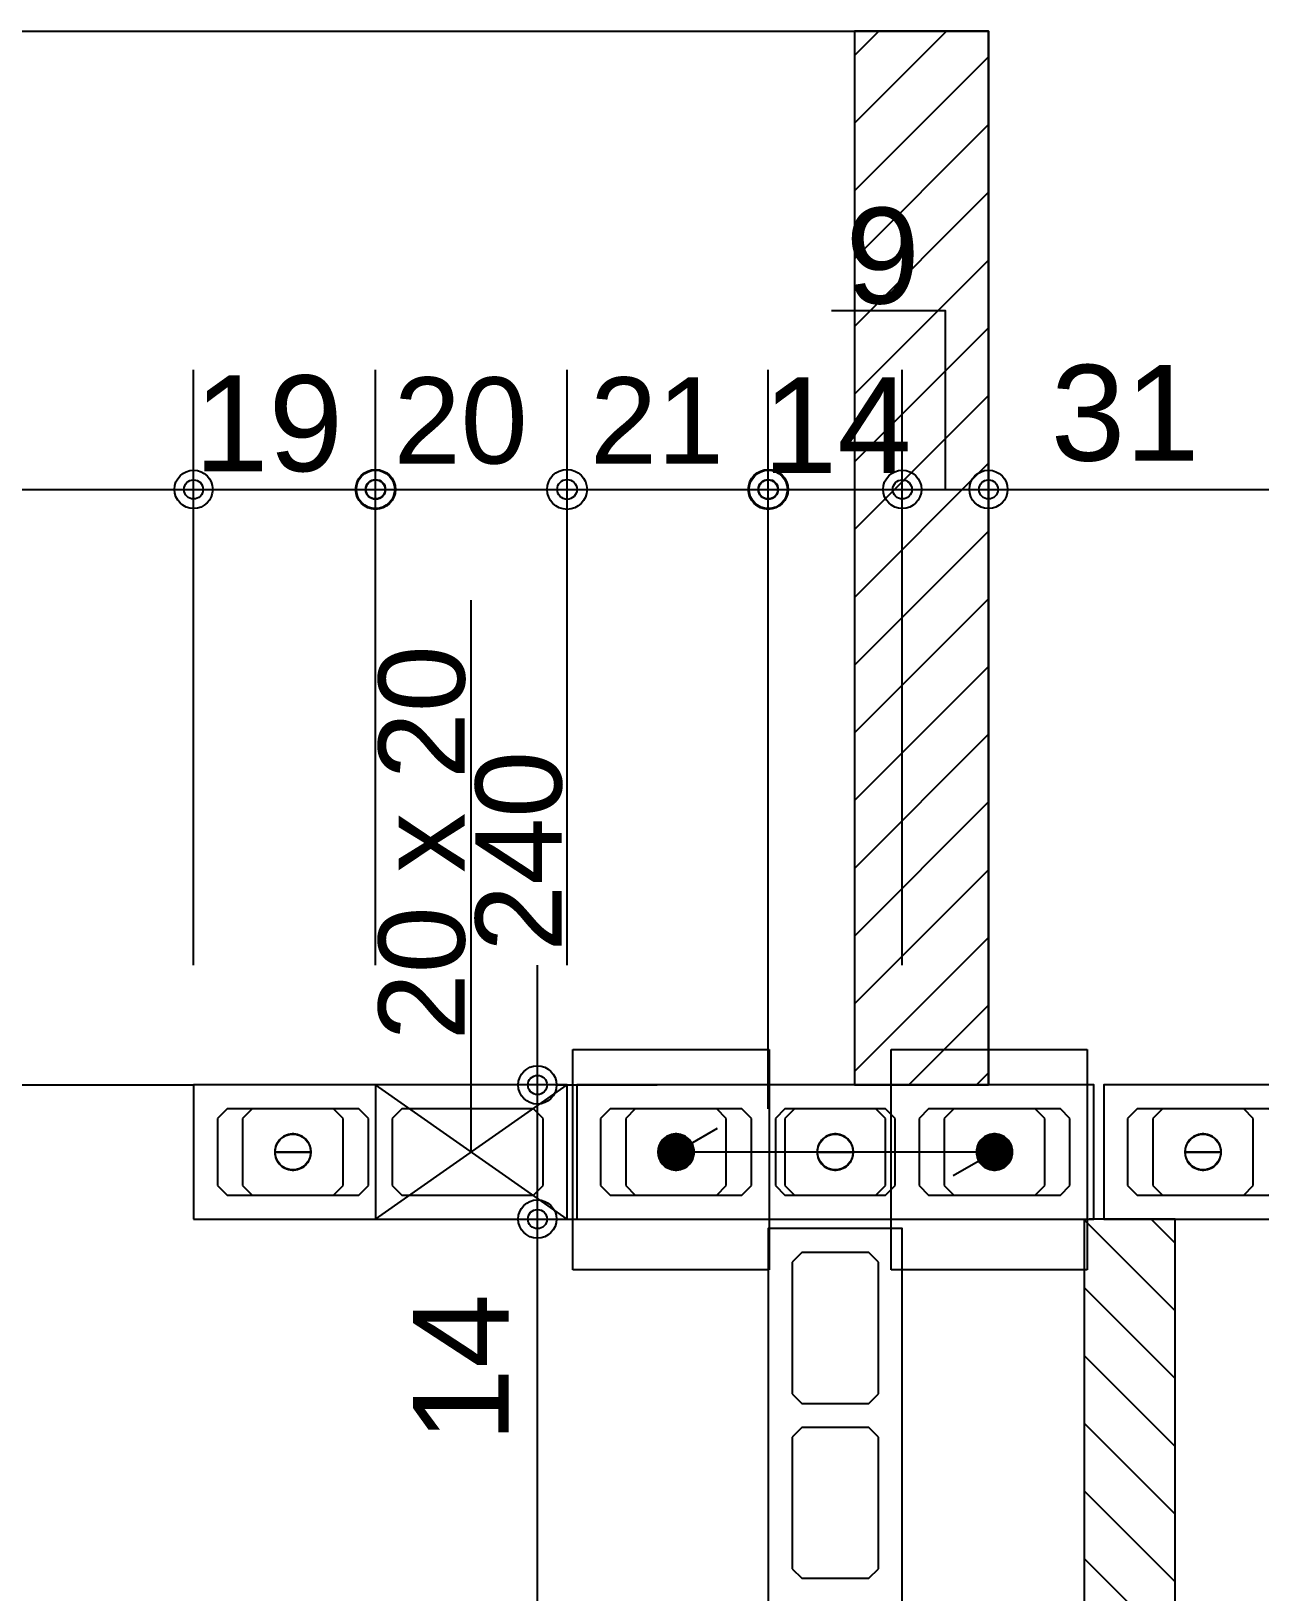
# Model space of a CAD drawing. Extents: x 0 to 119, y 0 to 84.
# Drawn here: x 34.895 to 37.46, y 71.449 to 74.707 of the extents above; entities that cross this region are included whole.
import ezdxf

# ---------------------------------------------------------------- set-up
doc = ezdxf.new("R2010")
doc.units = 0
doc.header["$MEASUREMENT"] = 0
doc.linetypes.add('ESTILO_TQS_0003', pattern=[1.5, 0.5, -0.4, 0.1, -0.5])
doc.linetypes.add('ESTILO_TQS_0005', pattern=[0.4, 0.3, -0.1])
for name, color, linetype in [('27', 250, 'CONTINUOUS'), ('29', 9, 'CONTINUOUS'), ('3', 7, 'CONTINUOUS'), ('31', 10, 'CONTINUOUS'), ('35', 255, 'CONTINUOUS')]:
    doc.layers.add(name, color=color, linetype=linetype)
doc.styles.add('TQS_ARIAL', font='arial.ttf')

msp = doc.modelspace()

# ---------------------------------------------------------------- linework, layer by layer
at = {"layer": '27', "color": 250, "linetype": 'ESTILO_TQS_0005'}
for points in [[(35.28366, 72.29668), (35.30366, 72.27668), (35.57866, 72.27668), (35.59866, 72.29668), (35.59866, 72.43668), (35.57866, 72.45668), (35.30366, 72.45668), (35.28366, 72.43668), (35.28366, 72.29668)], [(35.64866, 72.29668), (35.66866, 72.27668), (35.94366, 72.27668), (35.96366, 72.29668), (35.96366, 72.43668), (35.94366, 72.45668), (35.66866, 72.45668), (35.64866, 72.43668), (35.64866, 72.29668)], [(36.08366, 72.29668), (36.10366, 72.27668), (36.37866, 72.27668), (36.39866, 72.29668), (36.39866, 72.43668), (36.37866, 72.45668), (36.10366, 72.45668), (36.08366, 72.43668), (36.08366, 72.29668)], [(36.44866, 72.29668), (36.46866, 72.27668), (36.67866, 72.27668), (36.69866, 72.29668), (36.69866, 72.43668), (36.67866, 72.45668), (36.46866, 72.45668), (36.44866, 72.43668), (36.44866, 72.29668)], [(36.74866, 72.29668), (36.76866, 72.27668), (37.04366, 72.27668), (37.06366, 72.29668), (37.06366, 72.43668), (37.04366, 72.45668), (36.76866, 72.45668), (36.74866, 72.43668), (36.74866, 72.29668)], [(37.18416, 72.29668), (37.20416, 72.27668), (37.47916, 72.27668), (37.49916, 72.29668), (37.49916, 72.43668), (37.47916, 72.45668), (37.20416, 72.45668), (37.18416, 72.43668), (37.18416, 72.29668)], [(36.64366, 71.84168), (36.66366, 71.86168), (36.66366, 72.13668), (36.64366, 72.15668), (36.50366, 72.15668), (36.48366, 72.13668), (36.48366, 71.86168), (36.50366, 71.84168), (36.64366, 71.84168)], [(36.64366, 71.47668), (36.66366, 71.49668), (36.66366, 71.77168), (36.64366, 71.79168), (36.50366, 71.79168), (36.48366, 71.77168), (36.48366, 71.49668), (36.50366, 71.47668), (36.64366, 71.47668)]]:
    msp.add_lwpolyline(points, dxfattribs=at)
at = {"layer": '29', "color": 9, "linetype": 'Continuous'}
for p, q in [((36.61366, 74.514583), (36.805757, 74.70668)), ((36.61366, 74.656005), (36.664335, 74.70668)), ((36.61366, 74.373162), (36.89366, 74.653162)), ((36.61366, 74.231741), (36.89366, 74.511741)), ((36.61366, 74.090319), (36.89366, 74.370319)), ((36.61366, 73.948898), (36.89366, 74.228898)), ((36.61366, 73.807477), (36.89366, 74.087477)), ((36.61366, 73.666055), (36.89366, 73.946055)), ((36.61366, 73.524634), (36.89366, 73.804634)), ((36.61366, 73.383213), (36.89366, 73.663213)), ((36.61366, 73.241791), (36.89366, 73.521791)), ((36.61366, 73.10037), (36.89366, 73.38037)), ((36.61366, 72.958949), (36.89366, 73.238949)), ((36.61366, 72.817527), (36.89366, 73.097527)), ((36.61366, 72.676106), (36.89366, 72.956106)), ((36.61366, 72.534684), (36.89366, 72.814684)), ((36.727167, 72.50677), (36.89366, 72.673263)), ((36.868588, 72.50677), (36.89366, 72.531842)), ((37.093706, 72.225002), (37.283708, 72.035001)), ((37.233472, 72.226658), (37.283708, 72.176422)), ((37.093706, 72.083581), (37.283708, 71.893579)), ((37.093706, 71.94216), (37.283708, 71.752158)), ((37.093706, 71.800738), (37.283708, 71.610737)), ((37.093706, 71.659317), (37.283708, 71.469315)), ((37.093706, 71.517896), (37.283708, 71.327894))]:
    msp.add_line(p, q, dxfattribs=at)
for points in [[(36.89366, 74.70668), (36.61366, 74.70668), (36.61366, 72.50677), (36.89366, 72.50677), (36.89366, 74.70668)], [(37.093706, 72.226658), (37.093706, 70.616661), (36.71366, 70.616665), (36.71366, 70.426659), (37.283708, 70.426659), (37.283708, 72.226658), (37.103706, 72.226658)]]:
    msp.add_lwpolyline(points, dxfattribs=at)
at = {"layer": '3', "color": 7, "linetype": 'Continuous'}
for p, q in [((32.21366, 72.50668), (35.23366, 72.50668)), ((36.01366, 72.22668), (35.61366, 72.50668)), ((35.61366, 72.22668), (36.01366, 72.50668)), ((35.35616, 72.45668), (35.33616, 72.43668)), ((35.33616, 72.43668), (35.33616, 72.29668)), ((35.52616, 72.45668), (35.35616, 72.45668)), ((35.54616, 72.43668), (35.52616, 72.45668)), ((35.54616, 72.29668), (35.54616, 72.43668)), ((36.15616, 72.45668), (36.13616, 72.43668)), ((36.13616, 72.43668), (36.13616, 72.29668)), ((36.32616, 72.45668), (36.15616, 72.45668)), ((36.34616, 72.43668), (36.32616, 72.45668)), ((36.34616, 72.29668), (36.34616, 72.43668)), ((36.48866, 72.45668), (36.46866, 72.43668)), ((36.46866, 72.43668), (36.46866, 72.29668)), ((36.65866, 72.45668), (36.48866, 72.45668)), ((36.67866, 72.43668), (36.65866, 72.45668)), ((36.67866, 72.29668), (36.67866, 72.43668)), ((36.82116, 72.45668), (36.80116, 72.43668)), ((36.80116, 72.43668), (36.80116, 72.29668)), ((36.99116, 72.45668), (36.82116, 72.45668)), ((37.01116, 72.43668), (36.99116, 72.45668)), ((37.01116, 72.29668), (37.01116, 72.43668)), ((37.25666, 72.45668), (37.23666, 72.43668)), ((37.23666, 72.43668), (37.23666, 72.29668)), ((37.42666, 72.45668), (37.25666, 72.45668)), ((37.44666, 72.43668), (37.42666, 72.45668)), ((37.44666, 72.29668), (37.44666, 72.43668)), ((36.24116, 72.36668), (36.327763, 72.41668)), ((36.90616, 72.36668), (36.24116, 72.36668)), ((36.90616, 72.36668), (36.819557, 72.31668)), ((35.33616, 72.29668), (35.35616, 72.27668)), ((35.35616, 72.27668), (35.52616, 72.27668)), ((35.52616, 72.27668), (35.54616, 72.29668)), ((36.13616, 72.29668), (36.15616, 72.27668)), ((36.15616, 72.27668), (36.32616, 72.27668)), ((36.32616, 72.27668), (36.34616, 72.29668)), ((36.46866, 72.29668), (36.48866, 72.27668)), ((36.48866, 72.27668), (36.65866, 72.27668)), ((36.65866, 72.27668), (36.67866, 72.29668)), ((36.80116, 72.29668), (36.82116, 72.27668)), ((36.82116, 72.27668), (36.99116, 72.27668)), ((36.99116, 72.27668), (37.01116, 72.29668)), ((37.23666, 72.29668), (37.25666, 72.27668)), ((37.25666, 72.27668), (37.42666, 72.27668)), ((37.42666, 72.27668), (37.44666, 72.29668))]:
    msp.add_line(p, q, dxfattribs=at)
for points in [[(31.81366, 72.50668), (31.81366, 74.70668), (36.89366, 74.70668), (36.89366, 72.50677)], [(35.81366, 72.36668), (35.81366, 73.518909)], [(35.23366, 72.22668), (36.01366, 72.22668), (36.01366, 72.50668), (35.23366, 72.50668), (35.23366, 72.22668)], [(36.01366, 72.22668), (36.01366, 72.50668), (35.61366, 72.50668), (35.61366, 72.22668), (36.01366, 72.22668)], [(36.03366, 72.22668), (37.11366, 72.22668), (37.11366, 72.50668), (36.03366, 72.50668), (36.03366, 72.22668)], [(37.13416, 72.22668), (37.91416, 72.22668), (37.91416, 72.50668), (37.13416, 72.50668), (37.13416, 72.22668)], [(35.44176, 72.36668), (35.441757, 72.366619), (35.441748, 72.366559), (35.441732, 72.3665), (35.441711, 72.366443), (35.441685, 72.366389), (35.441652, 72.366337), (35.441615, 72.366289), (35.441573, 72.366245), (35.441527, 72.366206), (35.441477, 72.366171), (35.441424, 72.366141), (35.441368, 72.366117), (35.44131, 72.366099), (35.441251, 72.366087), (35.44119, 72.366081), (35.44113, 72.366081), (35.441069, 72.366087), (35.44101, 72.366099), (35.440952, 72.366117), (35.440896, 72.366141), (35.440843, 72.366171), (35.440793, 72.366206), (35.440747, 72.366245), (35.440705, 72.366289), (35.440668, 72.366337), (35.440635, 72.366389), (35.440609, 72.366443), (35.440588, 72.3665), (35.440572, 72.366559), (35.440563, 72.366619), (35.44056, 72.36668), (35.47896, 72.36668), (35.478766, 72.370504), (35.478186, 72.374289), (35.477226, 72.377996), (35.475897, 72.381587), (35.47421, 72.385024), (35.472185, 72.388274), (35.469841, 72.391302), (35.467203, 72.394077), (35.464298, 72.396571), (35.461155, 72.398759), (35.457807, 72.400617), (35.454288, 72.402127), (35.450635, 72.403273), (35.446884, 72.404044), (35.443075, 72.404431), (35.439245, 72.404431), (35.435436, 72.404044), (35.431685, 72.403273), (35.428032, 72.402127), (35.424513, 72.400617), (35.421165, 72.398759), (35.418022, 72.396571), (35.415117, 72.394077), (35.412479, 72.391302), (35.410135, 72.388274), (35.40811, 72.385024), (35.406423, 72.381587), (35.405094, 72.377996), (35.404134, 72.374289), (35.403554, 72.370504), (35.40336, 72.36668), (35.44176, 72.36668)], [(36.24176, 72.36668), (36.241757, 72.366619), (36.241748, 72.366559), (36.241732, 72.3665), (36.241711, 72.366443), (36.241685, 72.366389), (36.241652, 72.366337), (36.241615, 72.366289), (36.241573, 72.366245), (36.241527, 72.366206), (36.241477, 72.366171), (36.241424, 72.366141), (36.241368, 72.366117), (36.24131, 72.366099), (36.241251, 72.366087), (36.24119, 72.366081), (36.24113, 72.366081), (36.241069, 72.366087), (36.24101, 72.366099), (36.240952, 72.366117), (36.240896, 72.366141), (36.240843, 72.366171), (36.240793, 72.366206), (36.240747, 72.366245), (36.240705, 72.366289), (36.240668, 72.366337), (36.240635, 72.366389), (36.240609, 72.366443), (36.240588, 72.3665), (36.240572, 72.366559), (36.240563, 72.366619), (36.24056, 72.36668), (36.27896, 72.36668), (36.278766, 72.370504), (36.278186, 72.374289), (36.277226, 72.377996), (36.275897, 72.381587), (36.27421, 72.385024), (36.272185, 72.388274), (36.269841, 72.391302), (36.267203, 72.394077), (36.264298, 72.396571), (36.261155, 72.398759), (36.257807, 72.400617), (36.254288, 72.402127), (36.250635, 72.403273), (36.246884, 72.404044), (36.243075, 72.404431), (36.239245, 72.404431), (36.235436, 72.404044), (36.231685, 72.403273), (36.228032, 72.402127), (36.224513, 72.400617), (36.221165, 72.398759), (36.218022, 72.396571), (36.215117, 72.394077), (36.212479, 72.391302), (36.210135, 72.388274), (36.20811, 72.385024), (36.206423, 72.381587), (36.205094, 72.377996), (36.204134, 72.374289), (36.203554, 72.370504), (36.20336, 72.36668), (36.24176, 72.36668)], [(36.57426, 72.36668), (36.574257, 72.366619), (36.574248, 72.366559), (36.574232, 72.3665), (36.574211, 72.366443), (36.574185, 72.366389), (36.574152, 72.366337), (36.574115, 72.366289), (36.574073, 72.366245), (36.574027, 72.366206), (36.573977, 72.366171), (36.573924, 72.366141), (36.573868, 72.366117), (36.57381, 72.366099), (36.573751, 72.366087), (36.57369, 72.366081), (36.57363, 72.366081), (36.573569, 72.366087), (36.57351, 72.366099), (36.573452, 72.366117), (36.573396, 72.366141), (36.573343, 72.366171), (36.573293, 72.366206), (36.573247, 72.366245), (36.573205, 72.366289), (36.573168, 72.366337), (36.573135, 72.366389), (36.573109, 72.366443), (36.573088, 72.3665), (36.573072, 72.366559), (36.573063, 72.366619), (36.57306, 72.36668), (36.61146, 72.36668), (36.611266, 72.370504), (36.610686, 72.374289), (36.609726, 72.377996), (36.608397, 72.381587), (36.60671, 72.385024), (36.604685, 72.388274), (36.602341, 72.391302), (36.599703, 72.394077), (36.596798, 72.396571), (36.593655, 72.398759), (36.590307, 72.400617), (36.586788, 72.402127), (36.583135, 72.403273), (36.579384, 72.404044), (36.575575, 72.404431), (36.571745, 72.404431), (36.567936, 72.404044), (36.564185, 72.403273), (36.560532, 72.402127), (36.557013, 72.400617), (36.553665, 72.398759), (36.550522, 72.396571), (36.547617, 72.394077), (36.544979, 72.391302), (36.542635, 72.388274), (36.54061, 72.385024), (36.538923, 72.381587), (36.537594, 72.377996), (36.536634, 72.374289), (36.536054, 72.370504), (36.53586, 72.36668), (36.57426, 72.36668)], [(36.90676, 72.36668), (36.906757, 72.366619), (36.906748, 72.366559), (36.906732, 72.3665), (36.906711, 72.366443), (36.906685, 72.366389), (36.906652, 72.366337), (36.906615, 72.366289), (36.906573, 72.366245), (36.906527, 72.366206), (36.906477, 72.366171), (36.906424, 72.366141), (36.906368, 72.366117), (36.90631, 72.366099), (36.906251, 72.366087), (36.90619, 72.366081), (36.90613, 72.366081), (36.906069, 72.366087), (36.90601, 72.366099), (36.905952, 72.366117), (36.905896, 72.366141), (36.905843, 72.366171), (36.905793, 72.366206), (36.905747, 72.366245), (36.905705, 72.366289), (36.905668, 72.366337), (36.905635, 72.366389), (36.905609, 72.366443), (36.905588, 72.3665), (36.905572, 72.366559), (36.905563, 72.366619), (36.90556, 72.36668), (36.94396, 72.36668), (36.943766, 72.370504), (36.943186, 72.374289), (36.942226, 72.377996), (36.940897, 72.381587), (36.93921, 72.385024), (36.937185, 72.388274), (36.934841, 72.391302), (36.932203, 72.394077), (36.929298, 72.396571), (36.926155, 72.398759), (36.922807, 72.400617), (36.919288, 72.402127), (36.915635, 72.403273), (36.911884, 72.404044), (36.908075, 72.404431), (36.904245, 72.404431), (36.900436, 72.404044), (36.896685, 72.403273), (36.893032, 72.402127), (36.889513, 72.400617), (36.886165, 72.398759), (36.883022, 72.396571), (36.880117, 72.394077), (36.877479, 72.391302), (36.875135, 72.388274), (36.87311, 72.385024), (36.871423, 72.381587), (36.870094, 72.377996), (36.869134, 72.374289), (36.868554, 72.370504), (36.86836, 72.36668), (36.90676, 72.36668)], [(37.34226, 72.36668), (37.342257, 72.366619), (37.342248, 72.366559), (37.342232, 72.3665), (37.342211, 72.366443), (37.342185, 72.366389), (37.342152, 72.366337), (37.342115, 72.366289), (37.342073, 72.366245), (37.342027, 72.366206), (37.341977, 72.366171), (37.341924, 72.366141), (37.341868, 72.366117), (37.34181, 72.366099), (37.341751, 72.366087), (37.34169, 72.366081), (37.34163, 72.366081), (37.341569, 72.366087), (37.34151, 72.366099), (37.341452, 72.366117), (37.341396, 72.366141), (37.341343, 72.366171), (37.341293, 72.366206), (37.341247, 72.366245), (37.341205, 72.366289), (37.341168, 72.366337), (37.341135, 72.366389), (37.341109, 72.366443), (37.341088, 72.3665), (37.341072, 72.366559), (37.341063, 72.366619), (37.34106, 72.36668), (37.37946, 72.36668), (37.379266, 72.370504), (37.378686, 72.374289), (37.377726, 72.377996), (37.376397, 72.381587), (37.37471, 72.385024), (37.372685, 72.388274), (37.370341, 72.391302), (37.367703, 72.394077), (37.364798, 72.396571), (37.361655, 72.398759), (37.358307, 72.400617), (37.354788, 72.402127), (37.351135, 72.403273), (37.347384, 72.404044), (37.343575, 72.404431), (37.339745, 72.404431), (37.335936, 72.404044), (37.332185, 72.403273), (37.328532, 72.402127), (37.325013, 72.400617), (37.321665, 72.398759), (37.318522, 72.396571), (37.315617, 72.394077), (37.312979, 72.391302), (37.310635, 72.388274), (37.30861, 72.385024), (37.306923, 72.381587), (37.305594, 72.377996), (37.304634, 72.374289), (37.304054, 72.370504), (37.30386, 72.36668), (37.34226, 72.36668)], [(35.44056, 72.36668), (35.440563, 72.366741), (35.440572, 72.366801), (35.440588, 72.36686), (35.440609, 72.366917), (35.440635, 72.366971), (35.440668, 72.367023), (35.440705, 72.367071), (35.440747, 72.367115), (35.440793, 72.367154), (35.440843, 72.367189), (35.440896, 72.367219), (35.440952, 72.367243), (35.44101, 72.367261), (35.441069, 72.367273), (35.44113, 72.367279), (35.44119, 72.367279), (35.441251, 72.367273), (35.44131, 72.367261), (35.441368, 72.367243), (35.441424, 72.367219), (35.441477, 72.367189), (35.441527, 72.367154), (35.441573, 72.367115), (35.441615, 72.367071), (35.441652, 72.367023), (35.441685, 72.366971), (35.441711, 72.366917), (35.441732, 72.36686), (35.441748, 72.366801), (35.441757, 72.366741), (35.44176, 72.36668), (35.40336, 72.36668), (35.403554, 72.362856), (35.404134, 72.359071), (35.405094, 72.355364), (35.406423, 72.351773), (35.40811, 72.348336), (35.410135, 72.345086), (35.412479, 72.342058), (35.415117, 72.339283), (35.418022, 72.336789), (35.421165, 72.334601), (35.424513, 72.332743), (35.428032, 72.331233), (35.431685, 72.330087), (35.435436, 72.329316), (35.439245, 72.328929), (35.443075, 72.328929), (35.446884, 72.329316), (35.450635, 72.330087), (35.454288, 72.331233), (35.457807, 72.332743), (35.461155, 72.334601), (35.464298, 72.336789), (35.467203, 72.339283), (35.469841, 72.342058), (35.472185, 72.345086), (35.47421, 72.348336), (35.475897, 72.351773), (35.477226, 72.355364), (35.478186, 72.359071), (35.478766, 72.362856), (35.47896, 72.36668), (35.44056, 72.36668)], [(36.24056, 72.36668), (36.240563, 72.366741), (36.240572, 72.366801), (36.240588, 72.36686), (36.240609, 72.366917), (36.240635, 72.366971), (36.240668, 72.367023), (36.240705, 72.367071), (36.240747, 72.367115), (36.240793, 72.367154), (36.240843, 72.367189), (36.240896, 72.367219), (36.240952, 72.367243), (36.24101, 72.367261), (36.241069, 72.367273), (36.24113, 72.367279), (36.24119, 72.367279), (36.241251, 72.367273), (36.24131, 72.367261), (36.241368, 72.367243), (36.241424, 72.367219), (36.241477, 72.367189), (36.241527, 72.367154), (36.241573, 72.367115), (36.241615, 72.367071), (36.241652, 72.367023), (36.241685, 72.366971), (36.241711, 72.366917), (36.241732, 72.36686), (36.241748, 72.366801), (36.241757, 72.366741), (36.24176, 72.36668), (36.20336, 72.36668), (36.203554, 72.362856), (36.204134, 72.359071), (36.205094, 72.355364), (36.206423, 72.351773), (36.20811, 72.348336), (36.210135, 72.345086), (36.212479, 72.342058), (36.215117, 72.339283), (36.218022, 72.336789), (36.221165, 72.334601), (36.224513, 72.332743), (36.228032, 72.331233), (36.231685, 72.330087), (36.235436, 72.329316), (36.239245, 72.328929), (36.243075, 72.328929), (36.246884, 72.329316), (36.250635, 72.330087), (36.254288, 72.331233), (36.257807, 72.332743), (36.261155, 72.334601), (36.264298, 72.336789), (36.267203, 72.339283), (36.269841, 72.342058), (36.272185, 72.345086), (36.27421, 72.348336), (36.275897, 72.351773), (36.277226, 72.355364), (36.278186, 72.359071), (36.278766, 72.362856), (36.27896, 72.36668), (36.24056, 72.36668)], [(36.57306, 72.36668), (36.573063, 72.366741), (36.573072, 72.366801), (36.573088, 72.36686), (36.573109, 72.366917), (36.573135, 72.366971), (36.573168, 72.367023), (36.573205, 72.367071), (36.573247, 72.367115), (36.573293, 72.367154), (36.573343, 72.367189), (36.573396, 72.367219), (36.573452, 72.367243), (36.57351, 72.367261), (36.573569, 72.367273), (36.57363, 72.367279), (36.57369, 72.367279), (36.573751, 72.367273), (36.57381, 72.367261), (36.573868, 72.367243), (36.573924, 72.367219), (36.573977, 72.367189), (36.574027, 72.367154), (36.574073, 72.367115), (36.574115, 72.367071), (36.574152, 72.367023), (36.574185, 72.366971), (36.574211, 72.366917), (36.574232, 72.36686), (36.574248, 72.366801), (36.574257, 72.366741), (36.57426, 72.36668), (36.53586, 72.36668), (36.536054, 72.362856), (36.536634, 72.359071), (36.537594, 72.355364), (36.538923, 72.351773), (36.54061, 72.348336), (36.542635, 72.345086), (36.544979, 72.342058), (36.547617, 72.339283), (36.550522, 72.336789), (36.553665, 72.334601), (36.557013, 72.332743), (36.560532, 72.331233), (36.564185, 72.330087), (36.567936, 72.329316), (36.571745, 72.328929), (36.575575, 72.328929), (36.579384, 72.329316), (36.583135, 72.330087), (36.586788, 72.331233), (36.590307, 72.332743), (36.593655, 72.334601), (36.596798, 72.336789), (36.599703, 72.339283), (36.602341, 72.342058), (36.604685, 72.345086), (36.60671, 72.348336), (36.608397, 72.351773), (36.609726, 72.355364), (36.610686, 72.359071), (36.611266, 72.362856), (36.61146, 72.36668), (36.57306, 72.36668)], [(36.90556, 72.36668), (36.905563, 72.366741), (36.905572, 72.366801), (36.905588, 72.36686), (36.905609, 72.366917), (36.905635, 72.366971), (36.905668, 72.367023), (36.905705, 72.367071), (36.905747, 72.367115), (36.905793, 72.367154), (36.905843, 72.367189), (36.905896, 72.367219), (36.905952, 72.367243), (36.90601, 72.367261), (36.906069, 72.367273), (36.90613, 72.367279), (36.90619, 72.367279), (36.906251, 72.367273), (36.90631, 72.367261), (36.906368, 72.367243), (36.906424, 72.367219), (36.906477, 72.367189), (36.906527, 72.367154), (36.906573, 72.367115), (36.906615, 72.367071), (36.906652, 72.367023), (36.906685, 72.366971), (36.906711, 72.366917), (36.906732, 72.36686), (36.906748, 72.366801), (36.906757, 72.366741), (36.90676, 72.36668), (36.86836, 72.36668), (36.868554, 72.362856), (36.869134, 72.359071), (36.870094, 72.355364), (36.871423, 72.351773), (36.87311, 72.348336), (36.875135, 72.345086), (36.877479, 72.342058), (36.880117, 72.339283), (36.883022, 72.336789), (36.886165, 72.334601), (36.889513, 72.332743), (36.893032, 72.331233), (36.896685, 72.330087), (36.900436, 72.329316), (36.904245, 72.328929), (36.908075, 72.328929), (36.911884, 72.329316), (36.915635, 72.330087), (36.919288, 72.331233), (36.922807, 72.332743), (36.926155, 72.334601), (36.929298, 72.336789), (36.932203, 72.339283), (36.934841, 72.342058), (36.937185, 72.345086), (36.93921, 72.348336), (36.940897, 72.351773), (36.942226, 72.355364), (36.943186, 72.359071), (36.943766, 72.362856), (36.94396, 72.36668), (36.90556, 72.36668)], [(37.34106, 72.36668), (37.341063, 72.366741), (37.341072, 72.366801), (37.341088, 72.36686), (37.341109, 72.366917), (37.341135, 72.366971), (37.341168, 72.367023), (37.341205, 72.367071), (37.341247, 72.367115), (37.341293, 72.367154), (37.341343, 72.367189), (37.341396, 72.367219), (37.341452, 72.367243), (37.34151, 72.367261), (37.341569, 72.367273), (37.34163, 72.367279), (37.34169, 72.367279), (37.341751, 72.367273), (37.34181, 72.367261), (37.341868, 72.367243), (37.341924, 72.367219), (37.341977, 72.367189), (37.342027, 72.367154), (37.342073, 72.367115), (37.342115, 72.367071), (37.342152, 72.367023), (37.342185, 72.366971), (37.342211, 72.366917), (37.342232, 72.36686), (37.342248, 72.366801), (37.342257, 72.366741), (37.34226, 72.36668), (37.30386, 72.36668), (37.304054, 72.362856), (37.304634, 72.359071), (37.305594, 72.355364), (37.306923, 72.351773), (37.30861, 72.348336), (37.310635, 72.345086), (37.312979, 72.342058), (37.315617, 72.339283), (37.318522, 72.336789), (37.321665, 72.334601), (37.325013, 72.332743), (37.328532, 72.331233), (37.332185, 72.330087), (37.335936, 72.329316), (37.339745, 72.328929), (37.343575, 72.328929), (37.347384, 72.329316), (37.351135, 72.330087), (37.354788, 72.331233), (37.358307, 72.332743), (37.361655, 72.334601), (37.364798, 72.336789), (37.367703, 72.339283), (37.370341, 72.342058), (37.372685, 72.345086), (37.37471, 72.348336), (37.376397, 72.351773), (37.377726, 72.355364), (37.378686, 72.359071), (37.379266, 72.362856), (37.37946, 72.36668), (37.34106, 72.36668)], [(36.71366, 71.42668), (36.71366, 72.20668), (36.43366, 72.20668), (36.43366, 71.42668), (36.71366, 71.42668)]]:
    msp.add_lwpolyline(points, dxfattribs=at)
for centre in [(35.44116, 72.36668), (36.24116, 72.36668), (36.57366, 72.36668), (36.90616, 72.36668), (37.34166, 72.36668)]:
    msp.add_circle(centre, 0.0372, dxfattribs=at)
for points in [[(36.241527, 72.366206), (36.218022, 72.396571), (36.215117, 72.394077)], [(36.241527, 72.366206), (36.221165, 72.398759), (36.218022, 72.396571)], [(36.241527, 72.366206), (36.224513, 72.400617), (36.221165, 72.398759)], [(36.241527, 72.366206), (36.228032, 72.402127), (36.224513, 72.400617)], [(36.241527, 72.366206), (36.231685, 72.403273), (36.228032, 72.402127)], [(36.241527, 72.366206), (36.235436, 72.404044), (36.231685, 72.403273)], [(36.241527, 72.366206), (36.239245, 72.404431), (36.235436, 72.404044)], [(36.241527, 72.366206), (36.243075, 72.404431), (36.239245, 72.404431)], [(36.27896, 72.36668), (36.243075, 72.404431), (36.241527, 72.366206)], [(36.27896, 72.36668), (36.246884, 72.404044), (36.243075, 72.404431)], [(36.27896, 72.36668), (36.250635, 72.403273), (36.246884, 72.404044)], [(36.27896, 72.36668), (36.254288, 72.402127), (36.250635, 72.403273)], [(36.27896, 72.36668), (36.257807, 72.400617), (36.254288, 72.402127)], [(36.27896, 72.36668), (36.261155, 72.398759), (36.257807, 72.400617)], [(36.27896, 72.36668), (36.264298, 72.396571), (36.261155, 72.398759)], [(36.27896, 72.36668), (36.267203, 72.394077), (36.264298, 72.396571)], [(36.90676, 72.36668), (36.883022, 72.396571), (36.880117, 72.394077)], [(36.90676, 72.36668), (36.886165, 72.398759), (36.883022, 72.396571)], [(36.90676, 72.36668), (36.889513, 72.400617), (36.886165, 72.398759)], [(36.90676, 72.36668), (36.893032, 72.402127), (36.889513, 72.400617)], [(36.90676, 72.36668), (36.896685, 72.403273), (36.893032, 72.402127)], [(36.90676, 72.36668), (36.900436, 72.404044), (36.896685, 72.403273)], [(36.90676, 72.36668), (36.904245, 72.404431), (36.900436, 72.404044)], [(36.90676, 72.36668), (36.908075, 72.404431), (36.904245, 72.404431)], [(36.94396, 72.36668), (36.908075, 72.404431), (36.90676, 72.36668)], [(36.94396, 72.36668), (36.911884, 72.404044), (36.908075, 72.404431)], [(36.94396, 72.36668), (36.915635, 72.403273), (36.911884, 72.404044)], [(36.94396, 72.36668), (36.919288, 72.402127), (36.915635, 72.403273)], [(36.94396, 72.36668), (36.922807, 72.400617), (36.919288, 72.402127)], [(36.94396, 72.36668), (36.926155, 72.398759), (36.922807, 72.400617)], [(36.94396, 72.36668), (36.929298, 72.396571), (36.926155, 72.398759)], [(36.94396, 72.36668), (36.932203, 72.394077), (36.929298, 72.396571)], [(36.241527, 72.366206), (36.203554, 72.370504), (36.20336, 72.36668)], [(36.240793, 72.367154), (36.20336, 72.36668), (36.203554, 72.362856)], [(36.241527, 72.366206), (36.204134, 72.374289), (36.203554, 72.370504)], [(36.240793, 72.367154), (36.203554, 72.362856), (36.204134, 72.359071)], [(36.241527, 72.366206), (36.205094, 72.377996), (36.204134, 72.374289)], [(36.240793, 72.367154), (36.204134, 72.359071), (36.205094, 72.355364)], [(36.241527, 72.366206), (36.206423, 72.381587), (36.205094, 72.377996)], [(36.240793, 72.367154), (36.205094, 72.355364), (36.206423, 72.351773)], [(36.241527, 72.366206), (36.20811, 72.385024), (36.206423, 72.381587)], [(36.240793, 72.367154), (36.206423, 72.351773), (36.20811, 72.348336)], [(36.241527, 72.366206), (36.210135, 72.388274), (36.20811, 72.385024)], [(36.240793, 72.367154), (36.20811, 72.348336), (36.210135, 72.345086)], [(36.241527, 72.366206), (36.212479, 72.391302), (36.210135, 72.388274)], [(36.240793, 72.367154), (36.210135, 72.345086), (36.212479, 72.342058)], [(36.241527, 72.366206), (36.215117, 72.394077), (36.212479, 72.391302)], [(36.240793, 72.367154), (36.212479, 72.342058), (36.215117, 72.339283)], [(36.240793, 72.367154), (36.215117, 72.339283), (36.218022, 72.336789)], [(36.240793, 72.367154), (36.218022, 72.336789), (36.221165, 72.334601)], [(36.240793, 72.367154), (36.221165, 72.334601), (36.224513, 72.332743)], [(36.240793, 72.367154), (36.224513, 72.332743), (36.228032, 72.331233)], [(36.240793, 72.367154), (36.228032, 72.331233), (36.231685, 72.330087)], [(36.240793, 72.367154), (36.231685, 72.330087), (36.235436, 72.329316)], [(36.240793, 72.367154), (36.235436, 72.329316), (36.239245, 72.328929)], [(36.240793, 72.367154), (36.239245, 72.328929), (36.243075, 72.328929)], [(36.240793, 72.367154), (36.240588, 72.36686), (36.24056, 72.36668)], [(36.240793, 72.367154), (36.24056, 72.36668), (36.24056, 72.36668)], [(36.240793, 72.367154), (36.24056, 72.36668), (36.24056, 72.36668)], [(36.240793, 72.367154), (36.24056, 72.36668), (36.24056, 72.36668)], [(36.240793, 72.367154), (36.24056, 72.36668), (36.24056, 72.36668)], [(36.240793, 72.367154), (36.24056, 72.36668), (36.24056, 72.36668)], [(36.240793, 72.367154), (36.24056, 72.36668), (36.24056, 72.36668)], [(36.240793, 72.367154), (36.24056, 72.36668), (36.24056, 72.36668)], [(36.240793, 72.367154), (36.24056, 72.36668), (36.24056, 72.36668)], [(36.240793, 72.367154), (36.24056, 72.36668), (36.24056, 72.36668)], [(36.240793, 72.367154), (36.24056, 72.36668), (36.24056, 72.36668)], [(36.240793, 72.367154), (36.24056, 72.36668), (36.24056, 72.36668)], [(36.240793, 72.367154), (36.24056, 72.36668), (36.24056, 72.36668)], [(36.240793, 72.367154), (36.24056, 72.36668), (36.24056, 72.36668)], [(36.240793, 72.367154), (36.24056, 72.36668), (36.24056, 72.36668)], [(36.240793, 72.367154), (36.24056, 72.36668), (36.24056, 72.36668)], [(36.240793, 72.367154), (36.24056, 72.36668), (36.24056, 72.36668)], [(36.240793, 72.367154), (36.24056, 72.36668), (36.24056, 72.36668)], [(36.240793, 72.367154), (36.24056, 72.36668), (36.24056, 72.36668)], [(36.240793, 72.367154), (36.24056, 72.36668), (36.24056, 72.36668)], [(36.240793, 72.367154), (36.24056, 72.36668), (36.24056, 72.36668)], [(36.240793, 72.367154), (36.24056, 72.36668), (36.24056, 72.36668)], [(36.240793, 72.367154), (36.24056, 72.36668), (36.24056, 72.36668)], [(36.240793, 72.367154), (36.240635, 72.366971), (36.240588, 72.36686)], [(36.240793, 72.367154), (36.240668, 72.367023), (36.240635, 72.366971)], [(36.240793, 72.367154), (36.240705, 72.367071), (36.240668, 72.367023)], [(36.240793, 72.367154), (36.240747, 72.367115), (36.240705, 72.367071)], [(36.240793, 72.367154), (36.240793, 72.367154), (36.240747, 72.367115)], [(36.240793, 72.367154), (36.240747, 72.367115), (36.240747, 72.367115)], [(36.27896, 72.36668), (36.240793, 72.367154), (36.243075, 72.328929)], [(36.240793, 72.367154), (36.240793, 72.367154), (36.240793, 72.367154)], [(36.24176, 72.36668), (36.241527, 72.366206), (36.241527, 72.366206)], [(36.24176, 72.36668), (36.241527, 72.366206), (36.241527, 72.366206)], [(36.24176, 72.36668), (36.241527, 72.366206), (36.241573, 72.366245)], [(36.24176, 72.36668), (36.241573, 72.366245), (36.241573, 72.366245)], [(36.24176, 72.36668), (36.241573, 72.366245), (36.241615, 72.366289)], [(36.24176, 72.36668), (36.241615, 72.366289), (36.241652, 72.366337)], [(36.24176, 72.36668), (36.241652, 72.366337), (36.241685, 72.366389)], [(36.24176, 72.36668), (36.241685, 72.366389), (36.241732, 72.3665)], [(36.24176, 72.36668), (36.241732, 72.3665), (36.24176, 72.36668)], [(36.24176, 72.36668), (36.24176, 72.36668), (36.24176, 72.36668)], [(36.24176, 72.36668), (36.24176, 72.36668), (36.24176, 72.36668)], [(36.24176, 72.36668), (36.24176, 72.36668), (36.24176, 72.36668)], [(36.24176, 72.36668), (36.24176, 72.36668), (36.24176, 72.36668)], [(36.24176, 72.36668), (36.24176, 72.36668), (36.24176, 72.36668)], [(36.24176, 72.36668), (36.24176, 72.36668), (36.24176, 72.36668)], [(36.24176, 72.36668), (36.24176, 72.36668), (36.24176, 72.36668)], [(36.24176, 72.36668), (36.24176, 72.36668), (36.24176, 72.36668)], [(36.24176, 72.36668), (36.24176, 72.36668), (36.24176, 72.36668)], [(36.24176, 72.36668), (36.24176, 72.36668), (36.24176, 72.36668)], [(36.24176, 72.36668), (36.24176, 72.36668), (36.24176, 72.36668)], [(36.24176, 72.36668), (36.24176, 72.36668), (36.24176, 72.36668)], [(36.24176, 72.36668), (36.24176, 72.36668), (36.24176, 72.36668)], [(36.24176, 72.36668), (36.24176, 72.36668), (36.24176, 72.36668)], [(36.24176, 72.36668), (36.24176, 72.36668), (36.24176, 72.36668)], [(36.24176, 72.36668), (36.24176, 72.36668), (36.24176, 72.36668)], [(36.24176, 72.36668), (36.24176, 72.36668), (36.24176, 72.36668)], [(36.24176, 72.36668), (36.24176, 72.36668), (36.24176, 72.36668)], [(36.24176, 72.36668), (36.24176, 72.36668), (36.24176, 72.36668)], [(36.24176, 72.36668), (36.24176, 72.36668), (36.24176, 72.36668)], [(36.24176, 72.36668), (36.24176, 72.36668), (36.24176, 72.36668)], [(36.27896, 72.36668), (36.243075, 72.328929), (36.246884, 72.329316)], [(36.27896, 72.36668), (36.246884, 72.329316), (36.250635, 72.330087)], [(36.27896, 72.36668), (36.250635, 72.330087), (36.254288, 72.331233)], [(36.27896, 72.36668), (36.254288, 72.331233), (36.257807, 72.332743)], [(36.27896, 72.36668), (36.257807, 72.332743), (36.261155, 72.334601)], [(36.27896, 72.36668), (36.261155, 72.334601), (36.264298, 72.336789)], [(36.27896, 72.36668), (36.264298, 72.336789), (36.267203, 72.339283)], [(36.27896, 72.36668), (36.269841, 72.391302), (36.267203, 72.394077)], [(36.27896, 72.36668), (36.267203, 72.339283), (36.269841, 72.342058)], [(36.27896, 72.36668), (36.272185, 72.388274), (36.269841, 72.391302)], [(36.27896, 72.36668), (36.269841, 72.342058), (36.272185, 72.345086)], [(36.27896, 72.36668), (36.27421, 72.385024), (36.272185, 72.388274)], [(36.27896, 72.36668), (36.272185, 72.345086), (36.27421, 72.348336)], [(36.27896, 72.36668), (36.275897, 72.381587), (36.27421, 72.385024)], [(36.27896, 72.36668), (36.27421, 72.348336), (36.275897, 72.351773)], [(36.27896, 72.36668), (36.277226, 72.377996), (36.275897, 72.381587)], [(36.27896, 72.36668), (36.275897, 72.351773), (36.277226, 72.355364)], [(36.27896, 72.36668), (36.278186, 72.374289), (36.277226, 72.377996)], [(36.27896, 72.36668), (36.277226, 72.355364), (36.278186, 72.359071)], [(36.27896, 72.36668), (36.278766, 72.370504), (36.278186, 72.374289)], [(36.27896, 72.36668), (36.278186, 72.359071), (36.278766, 72.362856)], [(36.90676, 72.36668), (36.868554, 72.370504), (36.86836, 72.36668)], [(36.90556, 72.36668), (36.86836, 72.36668), (36.868554, 72.362856)], [(36.90676, 72.36668), (36.869134, 72.374289), (36.868554, 72.370504)], [(36.90556, 72.36668), (36.868554, 72.362856), (36.869134, 72.359071)], [(36.90676, 72.36668), (36.870094, 72.377996), (36.869134, 72.374289)], [(36.90556, 72.36668), (36.869134, 72.359071), (36.870094, 72.355364)], [(36.90676, 72.36668), (36.871423, 72.381587), (36.870094, 72.377996)], [(36.90556, 72.36668), (36.870094, 72.355364), (36.871423, 72.351773)], [(36.90676, 72.36668), (36.87311, 72.385024), (36.871423, 72.381587)], [(36.90556, 72.36668), (36.871423, 72.351773), (36.87311, 72.348336)], [(36.90676, 72.36668), (36.875135, 72.388274), (36.87311, 72.385024)], [(36.90556, 72.36668), (36.87311, 72.348336), (36.875135, 72.345086)], [(36.90676, 72.36668), (36.877479, 72.391302), (36.875135, 72.388274)], [(36.90556, 72.36668), (36.875135, 72.345086), (36.877479, 72.342058)], [(36.90676, 72.36668), (36.880117, 72.394077), (36.877479, 72.391302)], [(36.90556, 72.36668), (36.877479, 72.342058), (36.880117, 72.339283)], [(36.90556, 72.36668), (36.880117, 72.339283), (36.883022, 72.336789)], [(36.90556, 72.36668), (36.883022, 72.336789), (36.886165, 72.334601)], [(36.90556, 72.36668), (36.886165, 72.334601), (36.889513, 72.332743)], [(36.90556, 72.36668), (36.889513, 72.332743), (36.893032, 72.331233)], [(36.90556, 72.36668), (36.893032, 72.331233), (36.896685, 72.330087)], [(36.90556, 72.36668), (36.896685, 72.330087), (36.900436, 72.329316)], [(36.90556, 72.36668), (36.900436, 72.329316), (36.904245, 72.328929)], [(36.90556, 72.36668), (36.904245, 72.328929), (36.908075, 72.328929)], [(36.905793, 72.367154), (36.905588, 72.36686), (36.90556, 72.36668)], [(36.905793, 72.367154), (36.90556, 72.36668), (36.90556, 72.36668)], [(36.905793, 72.367154), (36.90556, 72.36668), (36.90556, 72.36668)], [(36.905793, 72.367154), (36.90556, 72.36668), (36.90556, 72.36668)], [(36.905793, 72.367154), (36.90556, 72.36668), (36.90556, 72.36668)], [(36.905793, 72.367154), (36.90556, 72.36668), (36.90556, 72.36668)], [(36.905793, 72.367154), (36.90556, 72.36668), (36.90556, 72.36668)], [(36.905793, 72.367154), (36.90556, 72.36668), (36.90556, 72.36668)], [(36.905793, 72.367154), (36.90556, 72.36668), (36.90556, 72.36668)], [(36.905793, 72.367154), (36.90556, 72.36668), (36.90556, 72.36668)], [(36.905793, 72.367154), (36.90556, 72.36668), (36.90556, 72.36668)], [(36.905793, 72.367154), (36.90556, 72.36668), (36.90556, 72.36668)], [(36.905793, 72.367154), (36.90556, 72.36668), (36.90556, 72.36668)], [(36.905793, 72.367154), (36.90556, 72.36668), (36.90556, 72.36668)], [(36.905793, 72.367154), (36.90556, 72.36668), (36.90556, 72.36668)], [(36.905793, 72.367154), (36.90556, 72.36668), (36.90556, 72.36668)], [(36.905793, 72.367154), (36.90556, 72.36668), (36.90556, 72.36668)], [(36.905793, 72.367154), (36.90556, 72.36668), (36.90556, 72.36668)], [(36.905793, 72.367154), (36.90556, 72.36668), (36.90556, 72.36668)], [(36.905793, 72.367154), (36.90556, 72.36668), (36.90556, 72.36668)], [(36.905793, 72.367154), (36.90556, 72.36668), (36.90556, 72.36668)], [(36.905793, 72.367154), (36.90556, 72.36668), (36.90556, 72.36668)], [(36.905793, 72.367154), (36.90556, 72.36668), (36.90556, 72.36668)], [(36.90556, 72.36668), (36.908075, 72.328929), (36.94396, 72.36668)], [(36.905793, 72.367154), (36.905635, 72.366971), (36.905588, 72.36686)], [(36.905793, 72.367154), (36.905668, 72.367023), (36.905635, 72.366971)], [(36.905793, 72.367154), (36.905705, 72.367071), (36.905668, 72.367023)], [(36.905793, 72.367154), (36.905747, 72.367115), (36.905705, 72.367071)], [(36.905793, 72.367154), (36.905793, 72.367154), (36.905747, 72.367115)], [(36.905793, 72.367154), (36.905747, 72.367115), (36.905747, 72.367115)], [(36.905793, 72.367154), (36.905793, 72.367154), (36.905793, 72.367154)], [(36.90676, 72.36668), (36.906527, 72.366206), (36.906527, 72.366206)], [(36.90676, 72.36668), (36.906527, 72.366206), (36.906527, 72.366206)], [(36.90676, 72.36668), (36.906527, 72.366206), (36.906573, 72.366245)], [(36.90676, 72.36668), (36.906573, 72.366245), (36.906573, 72.366245)], [(36.90676, 72.36668), (36.906573, 72.366245), (36.906615, 72.366289)], [(36.90676, 72.36668), (36.906615, 72.366289), (36.906652, 72.366337)], [(36.90676, 72.36668), (36.906652, 72.366337), (36.906685, 72.366389)], [(36.90676, 72.36668), (36.906685, 72.366389), (36.906732, 72.3665)], [(36.90676, 72.36668), (36.906732, 72.3665), (36.90676, 72.36668)], [(36.90676, 72.36668), (36.90676, 72.36668), (36.90676, 72.36668)], [(36.90676, 72.36668), (36.90676, 72.36668), (36.90676, 72.36668)], [(36.90676, 72.36668), (36.90676, 72.36668), (36.90676, 72.36668)], [(36.90676, 72.36668), (36.90676, 72.36668), (36.90676, 72.36668)], [(36.90676, 72.36668), (36.90676, 72.36668), (36.90676, 72.36668)], [(36.90676, 72.36668), (36.90676, 72.36668), (36.90676, 72.36668)], [(36.90676, 72.36668), (36.90676, 72.36668), (36.90676, 72.36668)], [(36.90676, 72.36668), (36.90676, 72.36668), (36.90676, 72.36668)], [(36.90676, 72.36668), (36.90676, 72.36668), (36.90676, 72.36668)], [(36.90676, 72.36668), (36.90676, 72.36668), (36.90676, 72.36668)], [(36.90676, 72.36668), (36.90676, 72.36668), (36.90676, 72.36668)], [(36.90676, 72.36668), (36.90676, 72.36668), (36.90676, 72.36668)], [(36.90676, 72.36668), (36.90676, 72.36668), (36.90676, 72.36668)], [(36.90676, 72.36668), (36.90676, 72.36668), (36.90676, 72.36668)], [(36.90676, 72.36668), (36.90676, 72.36668), (36.90676, 72.36668)], [(36.90676, 72.36668), (36.90676, 72.36668), (36.90676, 72.36668)], [(36.90676, 72.36668), (36.90676, 72.36668), (36.90676, 72.36668)], [(36.90676, 72.36668), (36.90676, 72.36668), (36.90676, 72.36668)], [(36.90676, 72.36668), (36.90676, 72.36668), (36.90676, 72.36668)], [(36.90676, 72.36668), (36.90676, 72.36668), (36.90676, 72.36668)], [(36.90676, 72.36668), (36.90676, 72.36668), (36.90676, 72.36668)], [(36.94396, 72.36668), (36.908075, 72.328929), (36.911884, 72.329316)], [(36.94396, 72.36668), (36.911884, 72.329316), (36.915635, 72.330087)], [(36.94396, 72.36668), (36.915635, 72.330087), (36.919288, 72.331233)], [(36.94396, 72.36668), (36.919288, 72.331233), (36.922807, 72.332743)], [(36.94396, 72.36668), (36.922807, 72.332743), (36.926155, 72.334601)], [(36.94396, 72.36668), (36.926155, 72.334601), (36.929298, 72.336789)], [(36.94396, 72.36668), (36.929298, 72.336789), (36.932203, 72.339283)], [(36.94396, 72.36668), (36.934841, 72.391302), (36.932203, 72.394077)], [(36.94396, 72.36668), (36.932203, 72.339283), (36.934841, 72.342058)], [(36.94396, 72.36668), (36.937185, 72.388274), (36.934841, 72.391302)], [(36.94396, 72.36668), (36.934841, 72.342058), (36.937185, 72.345086)], [(36.94396, 72.36668), (36.93921, 72.385024), (36.937185, 72.388274)], [(36.94396, 72.36668), (36.937185, 72.345086), (36.93921, 72.348336)], [(36.94396, 72.36668), (36.940897, 72.381587), (36.93921, 72.385024)], [(36.94396, 72.36668), (36.93921, 72.348336), (36.940897, 72.351773)], [(36.94396, 72.36668), (36.942226, 72.377996), (36.940897, 72.381587)], [(36.94396, 72.36668), (36.940897, 72.351773), (36.942226, 72.355364)], [(36.94396, 72.36668), (36.943186, 72.374289), (36.942226, 72.377996)], [(36.94396, 72.36668), (36.942226, 72.355364), (36.943186, 72.359071)], [(36.94396, 72.36668), (36.943766, 72.370504), (36.943186, 72.374289)], [(36.94396, 72.36668), (36.943186, 72.359071), (36.943766, 72.362856)]]:
    msp.add_solid(points, dxfattribs=at)
at = {"layer": '31', "color": 10, "linetype": 'ESTILO_TQS_0003'}
for points in [[(36.025767, 72.581012), (36.435329, 72.581012), (36.435329, 72.12064), (36.025767, 72.12064), (36.025767, 72.581012)], [(36.690186, 72.580983), (37.099747, 72.580983), (37.099747, 72.120611), (36.690186, 72.120611), (36.690186, 72.580983)]]:
    msp.add_lwpolyline(points, dxfattribs=at)
at = {"layer": '35', "color": 255, "linetype": 'Continuous'}
for p, q in [((35.23366, 72.75668), (35.23366, 74.000061)), ((35.23366, 72.75668), (35.23366, 74.000061)), ((35.61366, 72.75668), (35.61366, 74.000061)), ((35.61366, 72.75668), (35.61366, 74.000061)), ((36.01366, 72.75668), (36.01366, 74.000061)), ((36.01366, 72.75668), (36.01366, 74.000061)), ((36.43366, 72.75668), (36.43366, 74.000061)), ((36.43366, 72.45668), (36.43366, 74.000061)), ((36.71366, 72.75668), (36.71366, 74.000061)), ((36.71366, 72.75668), (36.71366, 74.000061)), ((36.89366, 73.419524), (36.89366, 74.000061)), ((36.89366, 72.75677), (36.89366, 74.000061)), ((31.96366, 73.750061), (35.48366, 73.750061)), ((34.98366, 73.750061), (35.86366, 73.750061)), ((35.61366, 73.750061), (36.01366, 73.750061)), ((36.01366, 73.750061), (36.43366, 73.750061)), ((36.18366, 73.750061), (36.96366, 73.750061)), ((36.46366, 73.750061), (37.14366, 73.750061)), ((36.64366, 73.750061), (37.76366, 73.750061)), ((37.26366, 73.750061), (38.98366, 73.750061)), ((36.89366, 73.169524), (36.89366, 73.169524)), ((35.95172, 71.97668), (35.95172, 72.75668)), ((35.23366, 72.50668), (35.23366, 72.50668)), ((35.23366, 72.50668), (35.23366, 72.50668)), ((35.61366, 72.50668), (35.61366, 72.50668)), ((35.61366, 72.50668), (35.61366, 72.50668)), ((35.739795, 72.50668), (35.739795, 72.50668)), ((35.989795, 72.50668), (36.20172, 72.50668)), ((36.01366, 72.50668), (36.01366, 72.50668)), ((36.01366, 72.50668), (36.01366, 72.50668)), ((36.43366, 72.50668), (36.43366, 72.50668)), ((36.71366, 72.50668), (36.71366, 72.50668)), ((36.71366, 72.50668), (36.71366, 72.50668)), ((36.89366, 72.50677), (36.89366, 72.50677)), ((35.95172, 62.35668), (35.95172, 72.47668)), ((35.62366, 72.22668), (35.62366, 72.22668)), ((35.62366, 72.22668), (35.62366, 72.22668)), ((35.87366, 72.22668), (36.20172, 72.22668)), ((35.87366, 72.22668), (36.20172, 72.22668)), ((36.43366, 72.20668), (36.43366, 72.20668))]:
    msp.add_line(p, q, dxfattribs=at)
msp.add_lwpolyline([(36.80366, 73.750061), (36.80366, 74.122759), (36.566071, 74.122759)], dxfattribs=at)
for centre, radius in [((35.23366, 73.750061), 0.04), ((35.23366, 73.750061), 0.04), ((35.23366, 73.750061), 0.02), ((35.23366, 73.750061), 0.02), ((35.61366, 73.750061), 0.041625), ((35.61366, 73.750061), 0.04), ((35.61366, 73.750061), 0.02075), ((35.61366, 73.750061), 0.02), ((36.01366, 73.750061), 0.041625), ((36.01366, 73.750061), 0.041625), ((36.01366, 73.750061), 0.02075), ((36.01366, 73.750061), 0.02075), ((36.43366, 73.750061), 0.041625), ((36.43366, 73.750061), 0.04), ((36.43366, 73.750061), 0.02075), ((36.43366, 73.750061), 0.02), ((36.71366, 73.750061), 0.04), ((36.71366, 73.750061), 0.04), ((36.71366, 73.750061), 0.02), ((36.71366, 73.750061), 0.02), ((36.89366, 73.750061), 0.04), ((36.89366, 73.750061), 0.04), ((36.89366, 73.750061), 0.02), ((36.89366, 73.750061), 0.02), ((35.95172, 72.50668), 0.04), ((35.95172, 72.50668), 0.02), ((35.95172, 72.22668), 0.04), ((35.95172, 72.22668), 0.04), ((35.95172, 72.22668), 0.02), ((35.95172, 72.22668), 0.02)]:
    msp.add_circle(centre, radius, dxfattribs=at)

# ---------------------------------------------------------------- texts
at = {"layer": '3', "color": 7, "linetype": 'Continuous', "style": 'TQS_ARIAL'}
for s, p in [('20 x 20', (35.799841, 72.599941)), ('240', (36.002234, 72.784712))]:
    msp.add_text(s, height=0.18, rotation=90, dxfattribs=at).set_placement(p)
at = {"layer": '35', "color": 255, "linetype": 'Continuous', "style": 'TQS_ARIAL'}
for s, height, p in [('9', 0.2, (36.595046, 74.138153)), ('31', 0.2, (37.02366, 73.810061)), ('19', 0.2, (35.234926, 73.788117)), ('20', 0.18, (35.65166, 73.804061)), ('21', 0.18, (36.06166, 73.804061)), ('14', 0.2, (36.422335, 73.784029))]:
    msp.add_text(s, height=height, dxfattribs=at).set_placement(p)
msp.add_text('14', height=0.2, rotation=90, dxfattribs=at).set_placement((35.89172, 71.760013))

doc.saveas('drawing.dxf')
